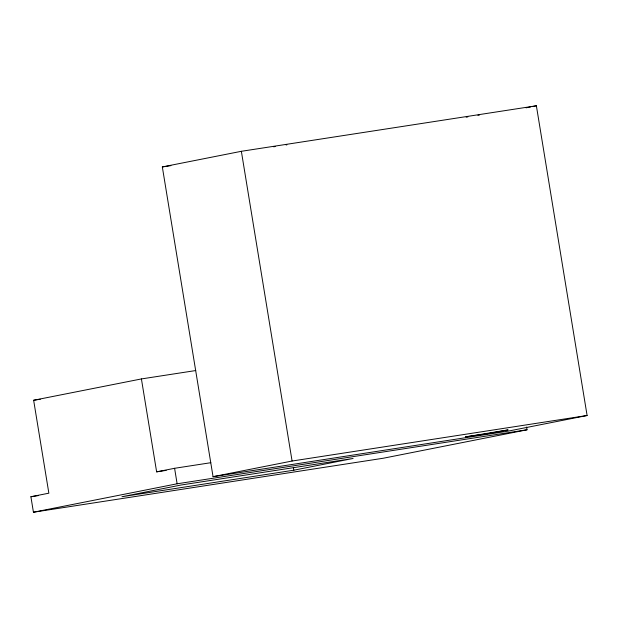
<?xml version="1.0" encoding="UTF-8"?>
<svg xmlns="http://www.w3.org/2000/svg" width="618" height="618" viewBox="0 0 618 618"><rect width="100%" height="100%" fill="white"/><g stroke="black" fill="none" stroke-linecap="round" stroke-linejoin="round"><path stroke-width="0.93" d="M162.333 166.945L241.36 151.302L536.378 105.778L587.1 415.505L508.066 431.148L213.048 476.671L162.333 166.945L170.9 165.624M526.034 107.826L530.738 106.891M532.616 106.52L536.378 105.778M526.582 427.053L527.03 429.788L383.338 458.224L33.434 512.222L30.9 496.741L48.861 493.187L33.642 400.263L141.414 378.934L195.759 370.545M141.414 378.934L156.632 471.851L174.593 468.297L210.823 462.704M33.434 512.222L177.127 483.786L527.03 429.788M213.048 476.671L292.082 461.028L587.1 415.505M293.836 470.198L353.11 458.471L181.228 484.991L121.955 496.725L293.836 470.198L293.372 467.37M33.642 400.263L40.317 399.236M156.632 471.851L166.165 470.383M30.9 496.741L38.525 495.559M241.36 151.302L292.082 461.028M174.593 468.297L177.127 483.786M466.181 117.165A27.47 0.479 -9.3 0 1 467.88 116.879M477.899 115.272A27.47 0.479 -9.3 0 1 479.475 115.025M273.65 146.79A27.47 0.479 -9.3 0 1 275.18 146.551M286.088 144.952A27.47 0.479 -9.3 0 1 286.891 144.851M465.547 436.872L487.254 433.72L508.12 429.912L465.547 436.872"/></g></svg>
